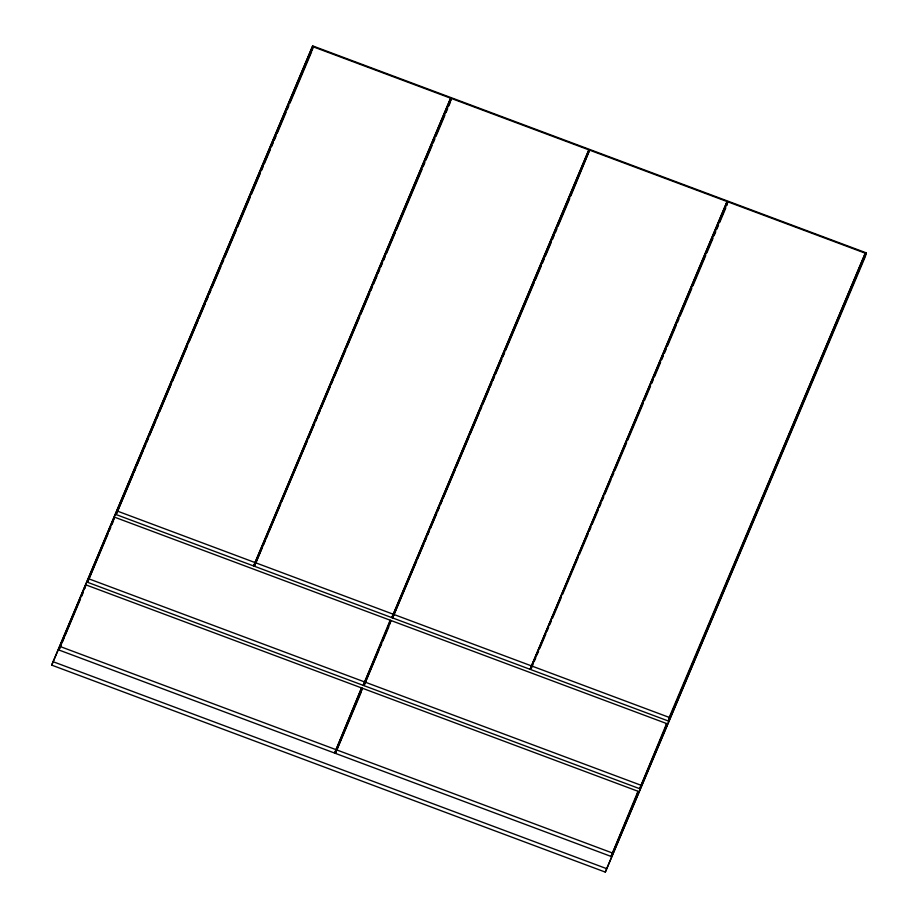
<?xml version="1.0" encoding="UTF-8"?>
<svg xmlns="http://www.w3.org/2000/svg" width="918" height="918" viewBox="0 0 918 918"><rect width="100%" height="100%" fill="white"/><g stroke="black" fill="none" stroke-linecap="round" stroke-linejoin="round"><path stroke-width="1.38" d="M51.706 665.125L312.694 45.9L866.294 252.875L865.364 256.466L605.306 872.1L51.706 665.125L312.694 45.9M58.947 650.013L85.879 584.858L361.577 687.926L334.645 753.081L58.947 650.013L61.162 644.78M84.949 588.449L85.879 584.858M87.554 582.299L114.486 517.144L390.184 620.212L389.255 623.804L363.241 685.367L87.554 582.299L108.026 533.828M113.866 519.531L114.486 517.144M116.15 514.573L313.164 46.795L450.646 98.192L253.632 565.97L116.15 514.573L132.869 475.019M312.235 50.387L313.164 46.795M253.632 565.97L450.646 98.192M254.378 566.245L451.381 98.467L588.863 149.863L391.848 617.642L254.378 566.245L262.169 547.782M450.761 100.865L451.381 98.467M334.645 753.081L361.577 687.926M335.38 753.357L362.312 688.202L638.01 791.282L637.081 794.873L611.078 856.437L335.38 753.357L361.382 691.793M361.692 690.6L362.312 688.202M363.241 685.367L390.184 620.212M363.987 685.643L390.919 620.488L666.617 723.556L665.688 727.148L639.685 788.711L363.987 685.643L378.927 650.277M389.989 624.079L390.919 620.488M391.848 617.642L588.863 149.863M392.594 617.917L589.597 150.139L727.079 201.535L530.065 669.314L392.594 617.917L416.542 561.219M589.597 150.139L570.847 195.936M530.065 669.314L727.079 201.535M531.74 665.998L530.811 669.601L668.293 720.997L865.295 253.207L727.813 201.811L531.74 665.998L669.222 717.406L668.293 720.997M726.895 205.403L727.813 201.811M605.306 872.1L866.294 252.875M611.078 856.437L638.01 791.282M639.685 788.711L666.617 723.556M62.263 642.152L63.927 638.228M65.029 635.612L80.52 598.926M81.633 596.31L83.286 592.385M109.127 531.212L110.791 527.276M111.893 524.66L113.557 520.736M133.982 472.38L135.657 468.421M136.771 465.782L142.898 451.277M144.011 448.638L145.675 444.679M146.788 442.04L148.464 438.093M149.577 435.453L155.704 420.949M156.817 418.31L158.493 414.351M159.606 411.712L171.299 384.022M172.412 381.383L187.456 345.776M189.131 341.817L198.047 320.726M199.16 318.087L205.288 303.583M206.401 300.943L208.065 296.984M209.178 294.345L210.853 290.398M211.966 287.759L220.882 266.656M221.995 264.017L223.671 260.058M224.784 257.419L236.477 229.729M237.59 227.09L250.407 196.762M251.521 194.123L260.437 173.02M261.55 170.392L263.214 166.433M264.327 163.794L270.454 149.29M271.567 146.65L273.243 142.692M274.356 140.052L276.031 136.105M277.144 133.466L286.06 112.363M287.173 109.724L288.837 105.765M289.95 103.137L311.684 51.706M263.282 545.154L264.958 541.195M266.071 538.556L267.746 534.597M268.859 531.958L280.552 504.269M281.665 501.63L307.289 440.973M308.402 438.334L314.53 423.829M315.643 421.19L317.318 417.231M318.431 414.592L320.107 410.644M321.22 408.005L330.136 386.903M331.249 384.263L332.913 380.304M334.026 377.677L345.73 349.976M346.843 347.337L359.661 317.008M360.774 314.369L369.679 293.278M370.792 290.639L372.467 286.68M373.58 284.041L376.919 276.134M378.044 273.495L379.708 269.536M380.821 266.897L382.496 262.938M383.609 260.31L385.285 256.351M386.398 253.712L395.302 232.61M396.415 229.97L422.05 169.314M423.164 166.674L424.827 162.716M425.941 160.076L432.068 145.572M433.181 142.933L434.857 138.985M435.97 136.346L444.886 115.243M445.999 112.604L447.674 108.657M448.787 106.018L450.451 102.059M380.029 647.66L381.693 643.725M382.795 641.108L388.888 626.696M417.656 558.58L423.783 544.076M424.896 541.436L426.572 537.478M427.685 534.838L429.36 530.891M430.473 528.252L436.601 513.747M437.714 511.108L439.378 507.149M440.502 504.51L442.166 500.551M443.279 497.923L454.984 470.223M456.097 467.583L468.903 437.255M470.016 434.616L478.932 413.525M480.045 410.885L481.721 406.926M482.834 404.287L488.961 389.783M490.074 387.144L491.75 383.185M492.863 380.557L494.527 376.598M495.64 373.959L501.767 359.454M502.892 356.815L504.556 352.856M505.669 350.217L534.081 282.962M535.194 280.334L541.322 265.818M542.435 263.191L544.11 259.232M545.223 256.592L551.351 242.088M552.464 239.449L554.139 235.49M555.252 232.851L556.916 228.903M558.029 226.264L569.734 198.563M531.361 668.281L533.037 664.322M534.15 661.683L535.825 657.724M536.938 655.085L538.602 651.137M539.715 648.498L545.843 633.994M546.967 631.355L548.631 627.396M549.744 624.756L551.42 620.798M552.533 618.17L561.449 597.067M562.562 594.428L578.156 557.501M579.269 554.862L588.186 533.771M589.299 531.132L590.974 527.173M592.087 524.534L598.215 510.029M599.328 507.39L600.992 503.431M602.105 500.803L603.78 496.845M604.893 494.205L611.021 479.701M612.134 477.062L613.809 473.103M614.922 470.464L626.615 442.774M627.74 440.135L643.334 403.209M644.447 400.581L650.575 386.065M651.688 383.437L653.364 379.478M654.477 376.839L660.604 362.335M661.717 359.695L663.381 355.736M664.506 353.097L666.17 349.15M667.283 346.511L676.199 325.408M677.312 322.769L678.987 318.81M680.1 316.182L691.793 288.481M692.906 285.842L705.724 255.514M706.837 252.875L712.965 238.37M714.078 235.731L715.753 231.784M716.866 229.144L718.53 225.185M719.643 222.546L725.771 208.042M669.222 717.406L865.295 253.207M117.079 510.982L254.561 562.378M255.307 562.654L392.778 614.05M393.524 614.326L530.994 665.722M88.484 578.707L364.171 681.776M364.916 682.051L640.615 785.12M59.877 646.421L335.563 749.49M336.309 749.765L612.008 852.845M52.636 661.534L606.236 868.508"/></g></svg>
